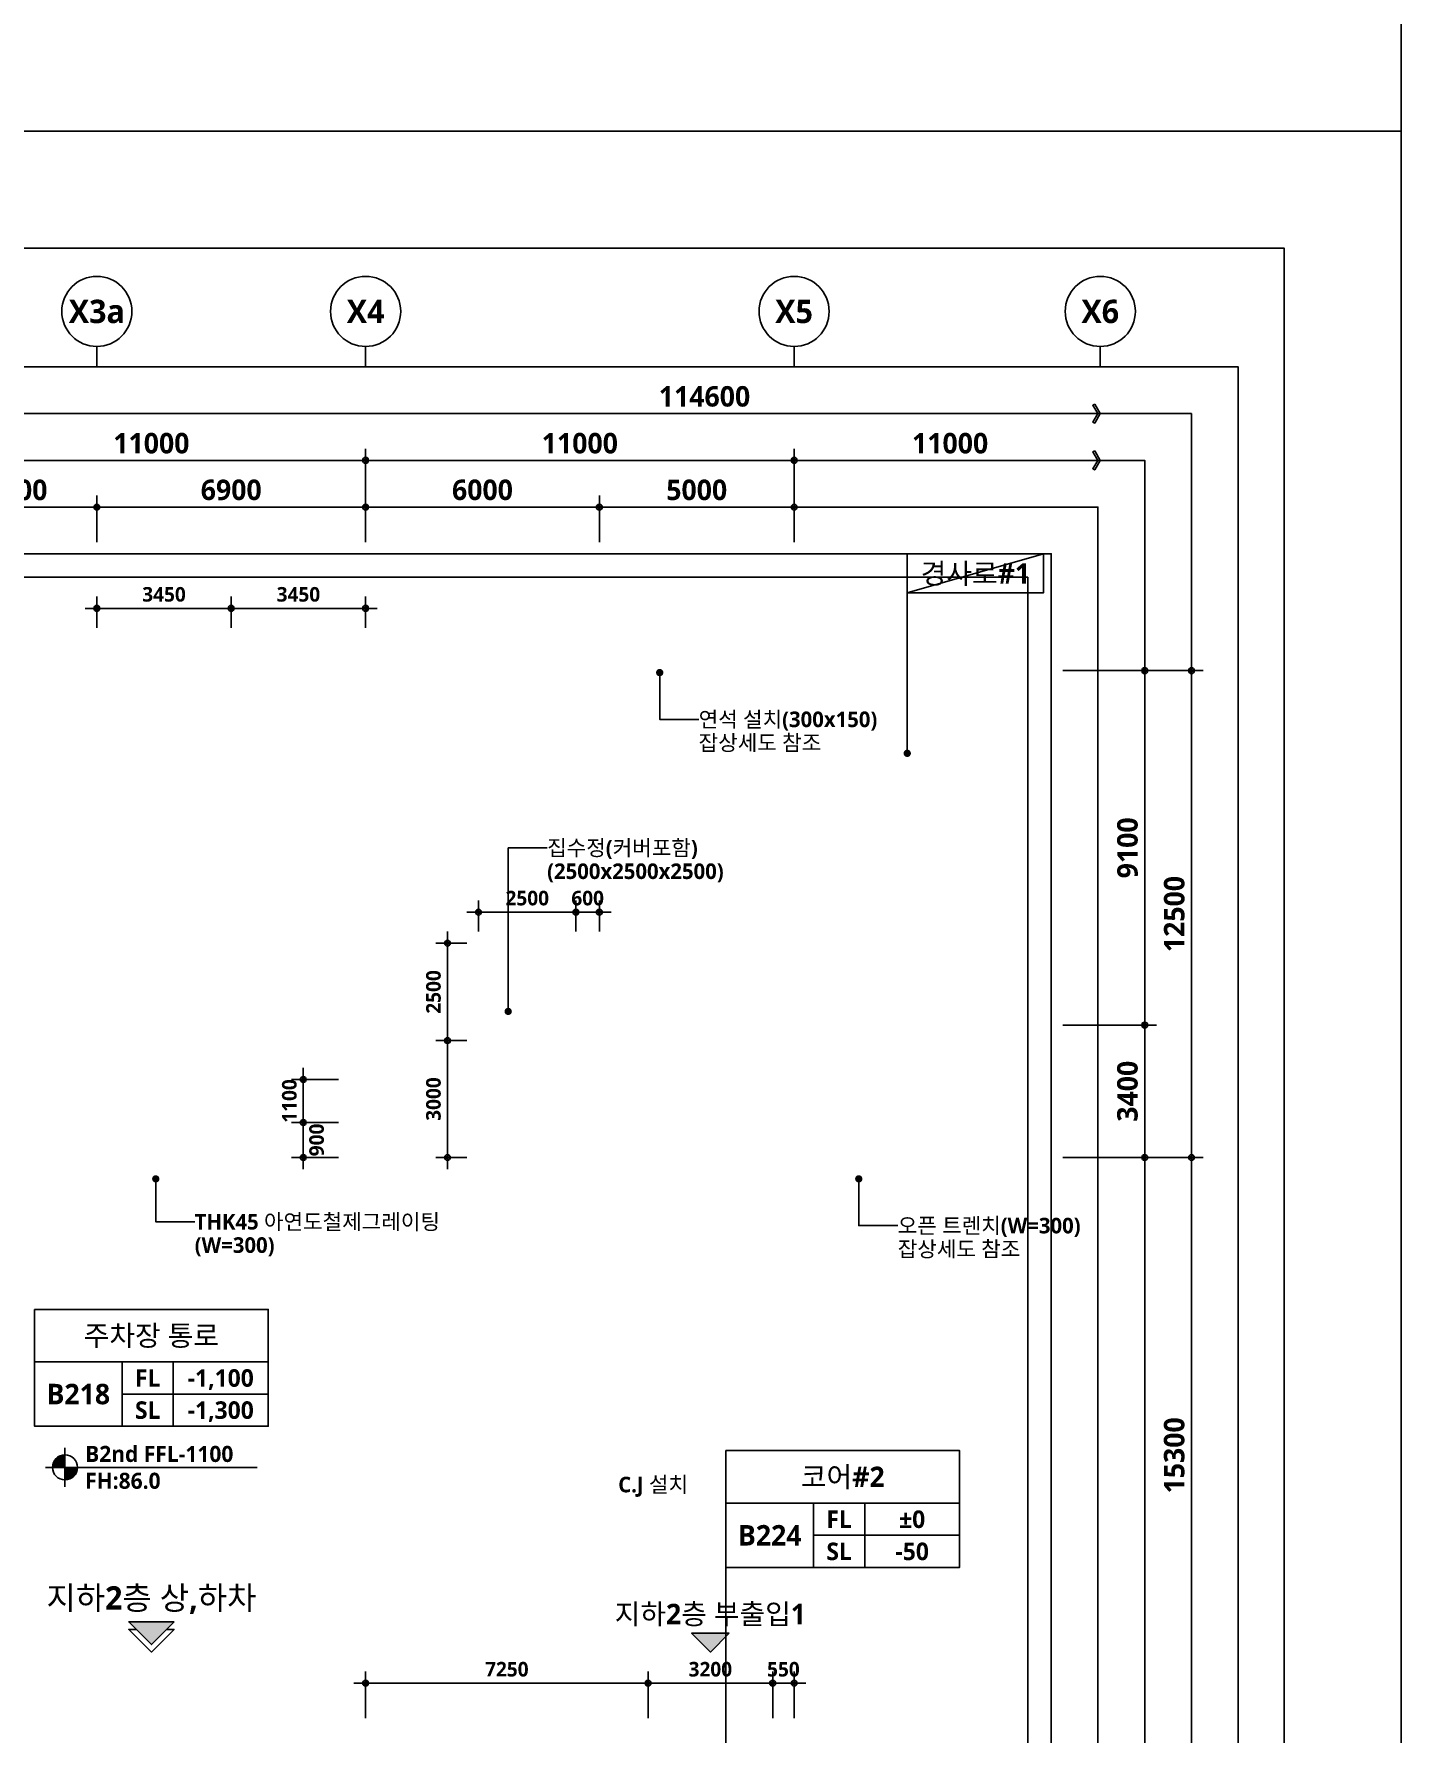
# Model space of a CAD drawing. Header units: millimetres. Extents: x -63924 to 190228206, y 0 to 456875599.
# Drawn here: x 54007 to 89100, y 84871 to 128498 of the extents above; entities that cross this region are included whole.
import ezdxf
from ezdxf.enums import TextEntityAlignment as Align

# ---------------------------------------------------------------- set-up
doc = ezdxf.new("R2010")
doc.units = ezdxf.units.MM
doc.header["$LTSCALE"] = 150
doc.header["$MEASUREMENT"] = 0
doc.header["$PDSIZE"] = -10
doc.layers.get('0').update_dxf_attribs({"linetype": 'CONTINUOUS'})
doc.layers.get('Defpoints').update_dxf_attribs({"color": 153, "linetype": 'CONTINUOUS'})
for name, color, linetype in [('A-ANNO-DIM', 4, 'CONTINUOUS'), ('A-ANNO-ENT', 1, 'CONTINUOUS'), ('A-ANNO-GRA1', 7, 'CONTINUOUS'), ('A-ANNO-LEAD', 4, 'CONTINUOUS'), ('A-ANNO-PONT', 7, 'CONTINUOUS'), ('A-ANNO-TEXT1', 7, 'CONTINUOUS'), ('A-ANNO-TEXT2', 3, 'CONTINUOUS'), ('A-ST-AXIS-BUB', 7, 'CONTINUOUS'), ('A-ST-AXIS-DIM', 7, 'CONTINUOUS')]:
    doc.layers.add(name, color=color, linetype=linetype)
for name, color, linetype, plot in [('Defpoint', 161, 'CONTINUOUS', False), ('G(그리드1)', 185, 'CONTINUOUS', False), ('G(그리드2)', 235, 'CONTINUOUS', False)]:
    doc.layers.add(name, color=color, linetype=linetype, plot=plot)
doc.styles.add('2020음성 1차', font='')
doc.styles.add('SH_나눔', font='')
doc.styles.add('SH_대대리576', font='')
doc.styles.add('SH_진천_나눔', font='')
doc.styles.get('2020음성 1차').set_extended_font_data('NanumGothic', bold=True)
doc.styles.get('SH_나눔').set_extended_font_data('NanumGothic', bold=True)
doc.styles.get('SH_대대리576').set_extended_font_data('NanumGothic', bold=True)
doc.styles.get('SH_진천_나눔').set_extended_font_data('NanumGothic', bold=True)
doc.dimstyles.new('SHP 300', dxfattribs={"dimscale": 150, "dimtxt": 3.5, "dimasz": 1, "dimexe": 2, "dimexo": 2, "dimgap": 1, "dimtad": 1, "dimdec": 0, "dimzin": 0, "dimdsep": 46, "dimtxsty": 'SH_대대리576', "dimblk": 'DIMDOT', "dimcen": 0.09, "dimclrt": 3, "dimadec": 0, "dimazin": 1, "dimtfac": 1, "dimtdec": 0, "dimtix": 1, "dimtmove": 2, "dimatfit": 0, "dimldrblk": 'DIMDOT', "dimfxl": 1, "dimtolj": 1, "dimtzin": 0, "dimarcsym": 0})
doc.dimstyles.new('SHP300내부', dxfattribs={"dimscale": 150, "dimtxt": 2.5, "dimasz": 1, "dimexe": 2, "dimexo": 2, "dimgap": 1, "dimtad": 1, "dimdec": 0, "dimzin": 0, "dimdsep": 46, "dimtxsty": 'SH_대대리576', "dimblk": 'DIMDOT', "dimcen": 0.09, "dimclrd": 256, "dimclre": 256, "dimclrt": 3, "dimadec": 0, "dimazin": 1, "dimtfac": 1, "dimtdec": 0, "dimtix": 1, "dimtmove": 2, "dimatfit": 0, "dimldrblk": 'DIMDOT', "dimfxl": 1, "dimtolj": 1, "dimtzin": 0, "dimlwd": -1, "dimlwe": -1, "dimarcsym": 0})

# ---------------------------------------------------------------- blocks, each defined once
blk = doc.blocks.new('DIMDOT')
at = {"color": 0}
blk.add_line((-2, 0), (2, 0), dxfattribs=at)
for radius in [0.5, 0.25]:
    blk.add_circle((0, 0), radius, dxfattribs=at)
blk = doc.blocks.new('*D22')
at = {"layer": 'A-ST-AXIS-DIM', "color": 0, "lineweight": -2, "transparency": 16777216}
for p, q in [((62520, 115450), (62520, 117850)), ((73520, 115450), (73520, 117850)), ((62670, 117550), (73370, 117550))]:
    blk.add_line(p, q, dxfattribs=at)
at = {"layer": 'Defpoints', "color": 0, "transparency": 16777216}
for p in [(73520, 117550), (62520, 115150), (73520, 115150)]:
    blk.add_point(p, dxfattribs=at)
at = {"layer": 'A-ST-AXIS-DIM', "color": 0, "linetype": 'ByBlock', "lineweight": -2, "transparency": 16777216, "xscale": 150, "yscale": 150, "zscale": 150, "rotation": 180}
blk.add_blockref('DIMDOT', (62520, 117550), dxfattribs=at)
at = {"layer": 'A-ST-AXIS-DIM', "color": 0, "linetype": 'ByBlock', "lineweight": -2, "transparency": 16777216, "xscale": 150, "yscale": 150, "zscale": 150}
blk.add_blockref('DIMDOT', (73520, 117550), dxfattribs=at)
at = {"layer": 'A-ST-AXIS-DIM', "color": 3, "transparency": 16777216, "insert": (68020, 117988), "char_height": 525, "attachment_point": 5, "style": 'SH_대대리576'}
blk.add_mtext('\\A1;11000', dxfattribs=at)
blk = doc.blocks.new('*D23')
at = {"layer": 'A-ST-AXIS-DIM', "color": 0, "lineweight": -2, "transparency": 16777216}
for p, q in [((51520, 115450), (51520, 117850)), ((62520, 115450), (62520, 117850)), ((62370, 117550), (51670, 117550))]:
    blk.add_line(p, q, dxfattribs=at)
at = {"layer": 'Defpoints', "color": 0, "transparency": 16777216}
for p in [(51520, 117550), (51520, 115150), (62520, 115150)]:
    blk.add_point(p, dxfattribs=at)
at = {"layer": 'A-ST-AXIS-DIM', "color": 0, "linetype": 'ByBlock', "lineweight": -2, "transparency": 16777216, "xscale": 150, "yscale": 150, "zscale": 150, "rotation": 180}
blk.add_blockref('DIMDOT', (51520, 117550), dxfattribs=at)
at = {"layer": 'A-ST-AXIS-DIM', "color": 0, "linetype": 'ByBlock', "lineweight": -2, "transparency": 16777216, "xscale": 150, "yscale": 150, "zscale": 150}
blk.add_blockref('DIMDOT', (62520, 117550), dxfattribs=at)
at = {"layer": 'A-ST-AXIS-DIM', "color": 3, "transparency": 16777216, "insert": (57020, 117988), "char_height": 525, "attachment_point": 5, "style": 'SH_대대리576'}
blk.add_mtext('\\A1;11000', dxfattribs=at)
blk = doc.blocks.new('A-ST-AXIS-BUB-1')
at = {"layer": 'A-ST-AXIS-BUB'}
blk.add_line((0, 350), (0, 0), dxfattribs=at)
blk.add_circle((0, 950), 600, dxfattribs=at)
blk = doc.blocks.new('*D312')
at = {"layer": 'A-ST-AXIS-DIM', "color": 0, "lineweight": -2, "transparency": 16777216}
for p, q in [((51520, 115450), (51520, 116650)), ((55620, 115450), (55620, 116650)), ((55470, 116350), (51670, 116350))]:
    blk.add_line(p, q, dxfattribs=at)
at = {"layer": 'Defpoints', "color": 0, "transparency": 16777216}
for p in [(51520, 116350), (51520, 115150), (55620, 115150)]:
    blk.add_point(p, dxfattribs=at)
at = {"layer": 'A-ST-AXIS-DIM', "color": 0, "linetype": 'ByBlock', "lineweight": -2, "transparency": 16777216, "xscale": 150, "yscale": 150, "zscale": 150, "rotation": 180}
blk.add_blockref('DIMDOT', (51520, 116350), dxfattribs=at)
at = {"layer": 'A-ST-AXIS-DIM', "color": 0, "linetype": 'ByBlock', "lineweight": -2, "transparency": 16777216, "xscale": 150, "yscale": 150, "zscale": 150}
blk.add_blockref('DIMDOT', (55620, 116350), dxfattribs=at)
at = {"layer": 'A-ST-AXIS-DIM', "color": 3, "transparency": 16777216, "insert": (53570, 116788), "char_height": 525, "attachment_point": 5, "style": 'SH_대대리576'}
blk.add_mtext('\\A1;4100', dxfattribs=at)
blk = doc.blocks.new('*D313')
at = {"layer": 'A-ST-AXIS-DIM', "color": 0, "lineweight": -2, "transparency": 16777216}
for p, q in [((55620, 115450), (55620, 116650)), ((62520, 115450), (62520, 116650)), ((55770, 116350), (62370, 116350))]:
    blk.add_line(p, q, dxfattribs=at)
at = {"layer": 'Defpoints', "color": 0, "transparency": 16777216}
for p in [(62520, 116350), (55620, 115150), (62520, 115150)]:
    blk.add_point(p, dxfattribs=at)
at = {"layer": 'A-ST-AXIS-DIM', "color": 0, "linetype": 'ByBlock', "lineweight": -2, "transparency": 16777216, "xscale": 150, "yscale": 150, "zscale": 150, "rotation": 180}
blk.add_blockref('DIMDOT', (55620, 116350), dxfattribs=at)
at = {"layer": 'A-ST-AXIS-DIM', "color": 0, "linetype": 'ByBlock', "lineweight": -2, "transparency": 16777216, "xscale": 150, "yscale": 150, "zscale": 150}
blk.add_blockref('DIMDOT', (62520, 116350), dxfattribs=at)
at = {"layer": 'A-ST-AXIS-DIM', "color": 3, "transparency": 16777216, "insert": (59070, 116790), "char_height": 525, "attachment_point": 5, "style": 'SH_대대리576'}
blk.add_mtext('\\A1;6900', dxfattribs=at)
blk = doc.blocks.new('*D371')
at = {"layer": 'A-ANNO-DIM', "transparency": 16777216}
for p, q in [((59070, 113250), (59070, 114050)), ((62520, 113250), (62520, 114050)), ((62370, 113750), (59220, 113750))]:
    blk.add_line(p, q, dxfattribs=at)
at = {"layer": 'Defpoints', "color": 0, "transparency": 16777216}
for p in [(59070, 113750), (59070, 112950), (62520, 112950)]:
    blk.add_point(p, dxfattribs=at)
at = {"layer": 'A-ANNO-DIM', "linetype": 'ByBlock', "transparency": 16777216, "xscale": 150, "yscale": 150, "zscale": 150, "rotation": 180}
blk.add_blockref('DIMDOT', (59070, 113750), dxfattribs=at)
at = {"layer": 'A-ANNO-DIM', "linetype": 'ByBlock', "transparency": 16777216, "xscale": 150, "yscale": 150, "zscale": 150}
blk.add_blockref('DIMDOT', (62520, 113750), dxfattribs=at)
at = {"layer": 'A-ANNO-DIM', "color": 3, "transparency": 16777216, "insert": (60795, 114107), "char_height": 375, "attachment_point": 5, "style": 'SH_대대리576'}
blk.add_mtext('\\A1;3450', dxfattribs=at)
blk = doc.blocks.new('*D372')
at = {"layer": 'A-ST-AXIS-DIM', "color": 0, "lineweight": -2, "transparency": 16777216}
for p, q in [((62520, 115450), (62520, 116650)), ((68520, 115450), (68520, 116650)), ((68370, 116350), (62670, 116350))]:
    blk.add_line(p, q, dxfattribs=at)
at = {"layer": 'Defpoints', "color": 0, "transparency": 16777216}
for p in [(62520, 116350), (62520, 115150), (68520, 115150)]:
    blk.add_point(p, dxfattribs=at)
at = {"layer": 'A-ST-AXIS-DIM', "color": 0, "linetype": 'ByBlock', "lineweight": -2, "transparency": 16777216, "xscale": 150, "yscale": 150, "zscale": 150, "rotation": 180}
blk.add_blockref('DIMDOT', (62520, 116350), dxfattribs=at)
at = {"layer": 'A-ST-AXIS-DIM', "color": 0, "linetype": 'ByBlock', "lineweight": -2, "transparency": 16777216, "xscale": 150, "yscale": 150, "zscale": 150}
blk.add_blockref('DIMDOT', (68520, 116350), dxfattribs=at)
at = {"layer": 'A-ST-AXIS-DIM', "color": 3, "transparency": 16777216, "insert": (65520, 116790), "char_height": 525, "attachment_point": 5, "style": 'SH_대대리576'}
blk.add_mtext('\\A1;6000', dxfattribs=at)
blk = doc.blocks.new('*D373')
at = {"layer": 'A-ST-AXIS-DIM', "color": 0, "lineweight": -2, "transparency": 16777216}
for p, q in [((68520, 115450), (68520, 116650)), ((73520, 115450), (73520, 116650)), ((68670, 116350), (73370, 116350))]:
    blk.add_line(p, q, dxfattribs=at)
at = {"layer": 'Defpoints', "color": 0, "transparency": 16777216}
for p in [(73520, 116350), (68520, 115150), (73520, 115150)]:
    blk.add_point(p, dxfattribs=at)
at = {"layer": 'A-ST-AXIS-DIM', "color": 0, "linetype": 'ByBlock', "lineweight": -2, "transparency": 16777216, "xscale": 150, "yscale": 150, "zscale": 150, "rotation": 180}
blk.add_blockref('DIMDOT', (68520, 116350), dxfattribs=at)
at = {"layer": 'A-ST-AXIS-DIM', "color": 0, "linetype": 'ByBlock', "lineweight": -2, "transparency": 16777216, "xscale": 150, "yscale": 150, "zscale": 150}
blk.add_blockref('DIMDOT', (73520, 116350), dxfattribs=at)
at = {"layer": 'A-ST-AXIS-DIM', "color": 3, "transparency": 16777216, "insert": (71020, 116789), "char_height": 525, "attachment_point": 5, "style": 'SH_대대리576'}
blk.add_mtext('\\A1;5000', dxfattribs=at)
blk = doc.blocks.new('*D374')
at = {"layer": 'A-ANNO-DIM', "transparency": 16777216}
for p, q in [((55620, 113250), (55620, 114050)), ((59070, 113250), (59070, 114050)), ((55770, 113750), (58920, 113750))]:
    blk.add_line(p, q, dxfattribs=at)
at = {"layer": 'Defpoints', "color": 0, "transparency": 16777216}
for p in [(59070, 113750), (55620, 112950), (59070, 112950)]:
    blk.add_point(p, dxfattribs=at)
at = {"layer": 'A-ANNO-DIM', "linetype": 'ByBlock', "transparency": 16777216, "xscale": 150, "yscale": 150, "zscale": 150, "rotation": 180}
blk.add_blockref('DIMDOT', (55620, 113750), dxfattribs=at)
at = {"layer": 'A-ANNO-DIM', "linetype": 'ByBlock', "transparency": 16777216, "xscale": 150, "yscale": 150, "zscale": 150}
blk.add_blockref('DIMDOT', (59070, 113750), dxfattribs=at)
at = {"layer": 'A-ANNO-DIM', "color": 3, "transparency": 16777216, "insert": (57345, 114107), "char_height": 375, "attachment_point": 5, "style": 'SH_대대리576'}
blk.add_mtext('\\A1;3450', dxfattribs=at)
blk = doc.blocks.new('*D381')
at = {"layer": 'A-ST-AXIS-DIM', "color": 0, "lineweight": -2, "transparency": 16777216}
for p, q in [((80420, 99650), (84020, 99650)), ((83720, 84500), (83720, 99500)), ((80420, 84350), (84020, 84350))]:
    blk.add_line(p, q, dxfattribs=at)
at = {"layer": 'Defpoints', "color": 0, "transparency": 16777216}
for p in [(80120, 99650), (83720, 99650), (80120, 84350)]:
    blk.add_point(p, dxfattribs=at)
at = {"layer": 'A-ST-AXIS-DIM', "color": 0, "linetype": 'ByBlock', "lineweight": -2, "transparency": 16777216, "xscale": 150, "yscale": 150, "zscale": 150}
for p, rotation in [((83720, 99650), 90), ((83720, 84350), 270)]:
    blk.add_blockref('DIMDOT', p, dxfattribs=dict(at, rotation=rotation))
at = {"layer": 'A-ST-AXIS-DIM', "color": 3, "transparency": 16777216, "insert": (83280, 92000), "char_height": 525, "attachment_point": 5, "rotation": 90, "style": 'SH_대대리576'}
blk.add_mtext('\\A1;15300', dxfattribs=at)
blk = doc.blocks.new('*D382')
at = {"layer": 'A-ST-AXIS-DIM', "color": 0, "lineweight": -2, "transparency": 16777216}
for p, q in [((80420, 112150), (84020, 112150)), ((83720, 112000), (83720, 99800)), ((80420, 99650), (84020, 99650))]:
    blk.add_line(p, q, dxfattribs=at)
at = {"layer": 'Defpoints', "color": 0, "transparency": 16777216}
for p in [(80120, 112150), (80120, 99650), (83720, 99650)]:
    blk.add_point(p, dxfattribs=at)
at = {"layer": 'A-ST-AXIS-DIM', "color": 0, "linetype": 'ByBlock', "lineweight": -2, "transparency": 16777216, "xscale": 150, "yscale": 150, "zscale": 150}
for p, rotation in [((83720, 112150), 90), ((83720, 99650), 270)]:
    blk.add_blockref('DIMDOT', p, dxfattribs=dict(at, rotation=rotation))
at = {"layer": 'A-ST-AXIS-DIM', "color": 3, "transparency": 16777216, "insert": (83281, 105900), "char_height": 525, "attachment_point": 5, "rotation": 90, "style": 'SH_대대리576'}
blk.add_mtext('\\A1;12500', dxfattribs=at)
blk = doc.blocks.new('*D426')
at = {"layer": 'A-ANNO-DIM', "transparency": 16777216}
for p, q in [((72970, 85250), (72970, 86450)), ((73520, 85250), (73520, 86450)), ((72820, 86150), (72670, 86150)), ((73520, 86150), (72970, 86150)), ((73670, 86150), (73820, 86150))]:
    blk.add_line(p, q, dxfattribs=at)
at = {"layer": 'Defpoints', "color": 0, "transparency": 16777216}
for p in [(72970, 86150), (72970, 84950), (73520, 84950)]:
    blk.add_point(p, dxfattribs=at)
at = {"layer": 'A-ANNO-DIM', "linetype": 'ByBlock', "transparency": 16777216, "xscale": 150, "yscale": 150, "zscale": 150}
blk.add_blockref('DIMDOT', (72970, 86150), dxfattribs=at)
at = {"layer": 'A-ANNO-DIM', "linetype": 'ByBlock', "transparency": 16777216, "xscale": 150, "yscale": 150, "zscale": 150, "rotation": 180}
blk.add_blockref('DIMDOT', (73520, 86150), dxfattribs=at)
at = {"layer": 'A-ANNO-DIM', "color": 3, "transparency": 16777216, "insert": (73245, 86506), "char_height": 375, "attachment_point": 5, "style": 'SH_대대리576'}
blk.add_mtext('\\A1;550', dxfattribs=at)
blk = doc.blocks.new('*D427')
at = {"layer": 'A-ANNO-DIM', "transparency": 16777216}
for p, q in [((69770, 85250), (69770, 86450)), ((72970, 85250), (72970, 86450)), ((69920, 86150), (72820, 86150))]:
    blk.add_line(p, q, dxfattribs=at)
at = {"layer": 'Defpoints', "color": 0, "transparency": 16777216}
for p in [(72970, 86150), (69770, 84950), (72970, 84950)]:
    blk.add_point(p, dxfattribs=at)
at = {"layer": 'A-ANNO-DIM', "linetype": 'ByBlock', "transparency": 16777216, "xscale": 150, "yscale": 150, "zscale": 150, "rotation": 180}
blk.add_blockref('DIMDOT', (69770, 86150), dxfattribs=at)
at = {"layer": 'A-ANNO-DIM', "linetype": 'ByBlock', "transparency": 16777216, "xscale": 150, "yscale": 150, "zscale": 150}
blk.add_blockref('DIMDOT', (72970, 86150), dxfattribs=at)
at = {"layer": 'A-ANNO-DIM', "color": 3, "transparency": 16777216, "insert": (71370, 86507), "char_height": 375, "attachment_point": 5, "style": 'SH_대대리576'}
blk.add_mtext('\\A1;3200', dxfattribs=at)
blk = doc.blocks.new('*D428')
at = {"layer": 'A-ANNO-DIM', "transparency": 16777216}
for p, q in [((62520, 85250), (62520, 86450)), ((69770, 85250), (69770, 86450)), ((62670, 86150), (69620, 86150))]:
    blk.add_line(p, q, dxfattribs=at)
at = {"layer": 'Defpoints', "color": 0, "transparency": 16777216}
for p in [(69770, 86150), (62520, 84950), (69770, 84950)]:
    blk.add_point(p, dxfattribs=at)
at = {"layer": 'A-ANNO-DIM', "linetype": 'ByBlock', "transparency": 16777216, "xscale": 150, "yscale": 150, "zscale": 150}
for p, rotation in [((62520, 86150), 179.9999999999999), ((69770, 86150), 359.9999999999999)]:
    blk.add_blockref('DIMDOT', p, dxfattribs=dict(at, rotation=rotation))
at = {"layer": 'A-ANNO-DIM', "color": 3, "transparency": 16777216, "insert": (66145, 86507), "char_height": 375, "attachment_point": 5, "style": 'SH_대대리576'}
blk.add_mtext('\\A1;7250', dxfattribs=at)
blk = doc.blocks.new('*D431')
at = {"layer": 'A-ANNO-DIM', "transparency": 16777216}
for p, q in [((60920, 100700), (60920, 100850)), ((61820, 100550), (60620, 100550)), ((60920, 99650), (60920, 100550)), ((61820, 99650), (60620, 99650)), ((60920, 99500), (60920, 99350))]:
    blk.add_line(p, q, dxfattribs=at)
at = {"layer": 'Defpoints', "color": 0, "transparency": 16777216}
for p in [(60920, 100550), (62120, 100550), (62120, 99650)]:
    blk.add_point(p, dxfattribs=at)
at = {"layer": 'A-ANNO-DIM', "linetype": 'ByBlock', "transparency": 16777216, "xscale": 150, "yscale": 150, "zscale": 150}
for p, rotation in [((60920, 100550), 270), ((60920, 99650), 90)]:
    blk.add_blockref('DIMDOT', p, dxfattribs=dict(at, rotation=rotation))
at = {"layer": 'A-ANNO-DIM', "color": 3, "transparency": 16777216, "insert": (61263, 100100), "char_height": 375, "attachment_point": 5, "rotation": 90, "style": 'SH_대대리576'}
blk.add_mtext('\\A1;900', dxfattribs=at)
blk = doc.blocks.new('*D432')
at = {"layer": 'A-ANNO-DIM', "transparency": 16777216}
for p, q in [((60920, 101800), (60920, 101950)), ((61820, 101650), (60620, 101650)), ((60920, 101650), (60920, 100550)), ((61820, 100550), (60620, 100550)), ((60920, 100400), (60920, 100250))]:
    blk.add_line(p, q, dxfattribs=at)
at = {"layer": 'Defpoints', "color": 0, "transparency": 16777216}
for p in [(62120, 101650), (60920, 100550), (62120, 100550)]:
    blk.add_point(p, dxfattribs=at)
at = {"layer": 'A-ANNO-DIM', "linetype": 'ByBlock', "transparency": 16777216, "xscale": 150, "yscale": 150, "zscale": 150}
for p, rotation in [((60920, 101650), 270), ((60920, 100550), 90)]:
    blk.add_blockref('DIMDOT', p, dxfattribs=dict(at, rotation=rotation))
at = {"layer": 'A-ANNO-DIM', "color": 3, "transparency": 16777216, "insert": (60564, 101100), "char_height": 375, "attachment_point": 5, "rotation": 90, "style": 'SH_대대리576'}
blk.add_mtext('\\A1;1100', dxfattribs=at)
blk = doc.blocks.new('*D440')
at = {"layer": 'A-ST-AXIS-DIM', "color": 0, "lineweight": -2, "transparency": 16777216}
for p, q in [((80420, 112150), (82820, 112150)), ((82520, 112000), (82520, 103200)), ((80420, 103050), (82820, 103050))]:
    blk.add_line(p, q, dxfattribs=at)
at = {"layer": 'Defpoints', "color": 0, "transparency": 16777216}
for p in [(80120, 112150), (80120, 103050), (82520, 103050)]:
    blk.add_point(p, dxfattribs=at)
at = {"layer": 'A-ST-AXIS-DIM', "color": 0, "linetype": 'ByBlock', "lineweight": -2, "transparency": 16777216, "xscale": 150, "yscale": 150, "zscale": 150}
for p, rotation in [((82520, 112150), 90), ((82520, 103050), 270)]:
    blk.add_blockref('DIMDOT', p, dxfattribs=dict(at, rotation=rotation))
at = {"layer": 'A-ST-AXIS-DIM', "color": 3, "transparency": 16777216, "insert": (82080, 107600), "char_height": 525, "attachment_point": 5, "rotation": 90, "style": 'SH_대대리576'}
blk.add_mtext('\\A1;9100', dxfattribs=at)
blk = doc.blocks.new('*D441')
at = {"layer": 'A-ST-AXIS-DIM', "color": 0, "lineweight": -2, "transparency": 16777216}
for p, q in [((80420, 103050), (82820, 103050)), ((82520, 99800), (82520, 102900)), ((80420, 99650), (82820, 99650))]:
    blk.add_line(p, q, dxfattribs=at)
at = {"layer": 'Defpoints', "color": 0, "transparency": 16777216}
for p in [(80120, 103050), (82520, 103050), (80120, 99650)]:
    blk.add_point(p, dxfattribs=at)
at = {"layer": 'A-ST-AXIS-DIM', "color": 0, "linetype": 'ByBlock', "lineweight": -2, "transparency": 16777216, "xscale": 150, "yscale": 150, "zscale": 150}
for p, rotation in [((82520, 103050), 90), ((82520, 99650), 270)]:
    blk.add_blockref('DIMDOT', p, dxfattribs=dict(at, rotation=rotation))
at = {"layer": 'A-ST-AXIS-DIM', "color": 3, "transparency": 16777216, "insert": (82080, 101350), "char_height": 525, "attachment_point": 5, "rotation": 90, "style": 'SH_대대리576'}
blk.add_mtext('\\A1;3400', dxfattribs=at)
blk = doc.blocks.new('G$CE9562CCE')
at = {"layer": 'A-ANNO-PONT'}
for points in [[(1814, 2981, 0.4142136), (648, 1814), (1814, 1814)], [(1814, 648, 0.4142136), (2981, 1814), (1814, 1814)]]:
    blk.add_hatch(color=256, dxfattribs=at).paths.add_polyline_path(points)
for p, q in [((1814, 3629), (1814, 0)), ((19728, 1814), (0, 1814))]:
    blk.add_line(p, q, dxfattribs=at)
blk.add_circle((1814, 1814), 1166, dxfattribs=at)
at = {"style": 'SH_대대리576'}
blk.add_attdef('레벨', (3696, 2314), '', height=1500, dxfattribs=at)
blk = doc.blocks.new('G$C9D92D8A7')
at = {"layer": 'A-ANNO-GRA1'}
for p, q in [((0, 11), (40, 11)), ((15, 11), (15, 0)), ((23.75, 11), (23.75, 0)), ((15, 5.5), (40, 5.5))]:
    blk.add_line(p, q, dxfattribs=at)
blk.add_lwpolyline([(0, 20), (0, 0), (40, 0), (40, 20)], close=True, dxfattribs=at)
at = {"style": '2020음성 1차'}
for tag, height, p in [('실명', 3.5, (20, 15.5)), ('마감레벨', 3, (31.875, 8.25)), ('실번호', 3.5, (7.5, 5.5)), ('구조레벨', 3, (31.875, 2.75))]:
    blk.add_attdef(tag, text='', height=height, dxfattribs=at).set_placement(p, align=Align.MIDDLE_CENTER)
at = {"layer": 'A-ANNO-TEXT1', "style": 'SH_나눔'}
for s, p in [('FL', (19.375, 8.25)), ('SL', (19.375, 2.75))]:
    blk.add_text(s, height=3, dxfattribs=at).set_placement(p, align=Align.MIDDLE)
blk = doc.blocks.new('*D1647')
at = {"layer": 'A-ANNO-DIM', "transparency": 16777216}
for p, q in [((65420, 105450), (65420, 106250)), ((67920, 105450), (67920, 106250)), ((67770, 105950), (65570, 105950))]:
    blk.add_line(p, q, dxfattribs=at)
at = {"layer": 'Defpoints', "color": 0, "transparency": 16777216}
for p in [(65420, 105950), (65420, 105150), (67920, 105150)]:
    blk.add_point(p, dxfattribs=at)
at = {"layer": 'A-ANNO-DIM', "linetype": 'ByBlock', "transparency": 16777216, "xscale": 150, "yscale": 150, "zscale": 150, "rotation": 180}
blk.add_blockref('DIMDOT', (65420, 105950), dxfattribs=at)
at = {"layer": 'A-ANNO-DIM', "linetype": 'ByBlock', "transparency": 16777216, "xscale": 150, "yscale": 150, "zscale": 150}
blk.add_blockref('DIMDOT', (67920, 105950), dxfattribs=at)
at = {"layer": 'A-ANNO-DIM', "color": 3, "transparency": 16777216, "insert": (66670, 106307), "char_height": 375, "attachment_point": 5, "style": 'SH_대대리576'}
blk.add_mtext('\\A1;2500', dxfattribs=at)
blk = doc.blocks.new('*D1648')
at = {"layer": 'A-ANNO-DIM', "transparency": 16777216}
for p, q in [((67920, 105450), (67920, 106250)), ((68520, 105450), (68520, 106250)), ((67770, 105950), (67620, 105950)), ((67920, 105950), (68520, 105950)), ((68670, 105950), (68820, 105950))]:
    blk.add_line(p, q, dxfattribs=at)
at = {"layer": 'Defpoints', "color": 0, "transparency": 16777216}
for p in [(68520, 105950), (67920, 105150), (68520, 105150)]:
    blk.add_point(p, dxfattribs=at)
at = {"layer": 'A-ANNO-DIM', "linetype": 'ByBlock', "transparency": 16777216, "xscale": 150, "yscale": 150, "zscale": 150}
blk.add_blockref('DIMDOT', (67920, 105950), dxfattribs=at)
at = {"layer": 'A-ANNO-DIM', "linetype": 'ByBlock', "transparency": 16777216, "xscale": 150, "yscale": 150, "zscale": 150, "rotation": 180}
blk.add_blockref('DIMDOT', (68520, 105950), dxfattribs=at)
at = {"layer": 'A-ANNO-DIM', "color": 3, "transparency": 16777216, "insert": (68220, 106307), "char_height": 375, "attachment_point": 5, "style": 'SH_대대리576'}
blk.add_mtext('\\A1;600', dxfattribs=at)
blk = doc.blocks.new('*D1649')
at = {"layer": 'A-ANNO-DIM', "transparency": 16777216}
for p, q in [((65120, 105150), (64320, 105150)), ((64620, 105000), (64620, 102800)), ((65120, 102650), (64320, 102650))]:
    blk.add_line(p, q, dxfattribs=at)
at = {"layer": 'Defpoints', "color": 0, "transparency": 16777216}
for p in [(65420, 105150), (64620, 102650), (65420, 102650)]:
    blk.add_point(p, dxfattribs=at)
at = {"layer": 'A-ANNO-DIM', "linetype": 'ByBlock', "transparency": 16777216, "xscale": 150, "yscale": 150, "zscale": 150}
for p, rotation in [((64620, 105150), 90), ((64620, 102650), 270)]:
    blk.add_blockref('DIMDOT', p, dxfattribs=dict(at, rotation=rotation))
at = {"layer": 'A-ANNO-DIM', "color": 3, "transparency": 16777216, "insert": (64263, 103900), "char_height": 375, "attachment_point": 5, "rotation": 90, "style": 'SH_대대리576'}
blk.add_mtext('\\A1;2500', dxfattribs=at)
blk = doc.blocks.new('*D1650')
at = {"layer": 'A-ANNO-DIM', "transparency": 16777216}
for p, q in [((65120, 102650), (64320, 102650)), ((64620, 102500), (64620, 99800)), ((65120, 99650), (64320, 99650))]:
    blk.add_line(p, q, dxfattribs=at)
at = {"layer": 'Defpoints', "color": 0, "transparency": 16777216}
for p in [(65420, 102650), (64620, 99650), (65420, 99650)]:
    blk.add_point(p, dxfattribs=at)
at = {"layer": 'A-ANNO-DIM', "linetype": 'ByBlock', "transparency": 16777216, "xscale": 150, "yscale": 150, "zscale": 150}
for p, rotation in [((64620, 102650), 90), ((64620, 99650), 270)]:
    blk.add_blockref('DIMDOT', p, dxfattribs=dict(at, rotation=rotation))
at = {"layer": 'A-ANNO-DIM', "color": 3, "transparency": 16777216, "insert": (64263, 101150), "char_height": 375, "attachment_point": 5, "rotation": 90, "style": 'SH_대대리576'}
blk.add_mtext('\\A1;3000', dxfattribs=at)

msp = doc.modelspace()

# ---------------------------------------------------------------- hatches: boundary and pattern name
at = {"layer": 'A-ANNO-ENT'}
for points in [[(56440.3, 87725.3), (57601.9, 87723.5), (57020.3, 87143.6)], [(70886, 87434), (71854, 87434), (71370, 86950)]]:
    msp.add_hatch(color=256, dxfattribs=at).paths.add_polyline_path(points)

# ---------------------------------------------------------------- linework, layer by layer
for points in [[(76423.8, 110027.2), (76423.8, 114150)], [(71770, 78800), (71770, 89122.8)]]:
    msp.add_lwpolyline(points)
at = {"const_width": 93.8}
msp.add_lwpolyline([(76423.8, 109980.4, 1), (76423.8, 110074.1, 1)], format="xyb", close=True, dxfattribs=at)
at = {"layer": 'A-ANNO-ENT'}
for points in [[(57601.9, 87723.5), (56440.3, 87725.3), (57020.3, 87143.6)], [(71854, 87434), (70886, 87434), (71370, 86950)]]:
    msp.add_lwpolyline(points, close=True, dxfattribs=at)
msp.add_lwpolyline([(56633.7, 87531.4), (56440.1, 87531.7), (57020, 86950), (57601.7, 87529.9), (57408.1, 87530.2)], dxfattribs=at)
at = {"layer": 'A-ANNO-GRA1'}
msp.add_lwpolyline([(76423.8, 114150), (79923.8, 114150), (79923.8, 115150), (76423.8, 115150)], close=True, dxfattribs=at)
at = {"layer": 'A-ANNO-LEAD', "const_width": 93.8}
for points in [[(70070, 112146.9, -1), (70070, 112053.1, -1)], [(66180, 103353.1, 1), (66180, 103446.9, 1)], [(57133, 99053.1, 1), (57133, 99146.9, 1)], [(75180, 99146.9, -1), (75180, 99053.1, -1)]]:
    msp.add_lwpolyline(points, format="xyb", close=True, dxfattribs=at)
at = {"layer": 'A-ANNO-LEAD'}
for points in [[(70070, 112100), (70070, 110900), (71070, 110900)], [(66180, 103400), (66180, 107600), (67180, 107600)], [(57133, 99100), (57133, 98000), (58133, 98000)], [(75180, 99100), (75180, 97900), (76180, 97900)]]:
    msp.add_lwpolyline(points, dxfattribs=at)
msp.add_lwpolyline([(67311.4, 90050, 0, 83.3, 0), (67436.4, 90266.5, 0, 0, 0), (68004.9, 91251.2, 0, 0, 0), (69004.9, 91251.2, 0, 0, 0)], format="xyseb", dxfattribs=at)
at = {"layer": 'A-ST-AXIS-DIM'}
for p, q in [((81314.3, 118750), (14070, 118750)), ((73520, 115450), (73520, 117850)), ((81380, 117550), (73670, 117550))]:
    msp.add_line(p, q, dxfattribs=at)
at = {"layer": 'A-ST-AXIS-DIM', "linetype": 'Continuous'}
for points in [[(81236.6, 118994.6), (81187.7, 118965.9), (81314.3, 118750), (81187.6, 118534), (81236.6, 118505.4), (81380, 118750)], [(81236.6, 117794.6), (81187.7, 117765.9), (81314.3, 117550), (81187.6, 117334), (81236.6, 117305.4), (81380, 117550)]]:
    msp.add_lwpolyline(points, close=True, dxfattribs=at)
at = {"layer": 'Defpoint'}
msp.add_line((79923.8, 115150), (76423.8, 114150), dxfattribs=at)
for points in [[(0, 126000), (89100, 126000), (89100, 252000), (0, 252000)], [(0, 126000), (89100, 126000), (89100, 0), (0, 0)], [(0, 0), (89100, 0), (89100, 126000), (0, 126000)], [(3000, 123000), (86100, 123000), (86100, 16500), (3000, 16500)], [(3000, 123000), (86100, 123000), (86100, 16500), (3000, 16500)]]:
    msp.add_lwpolyline(points, close=True, dxfattribs=at)
at = {"layer": 'G(그리드1)'}
for points in [[(6120, 119950), (84920, 119950), (84920, 18550), (6120, 18550)], [(7320, 118750), (83720, 118750), (83720, 20750), (7320, 20750)], [(8520, 117550), (82520, 117550), (82520, 21950), (8520, 21950)], [(9720, 116350), (81320, 116350), (81320, 23150), (9720, 23150)], [(10920, 115150), (80120, 115150), (80120, 24350), (10920, 24350)]]:
    msp.add_lwpolyline(points, close=True, dxfattribs=at)
at = {"layer": 'G(그리드2)'}
msp.add_lwpolyline([(11520, 114550), (79520, 114550), (79520, 24950), (11520, 24950)], close=True, dxfattribs=at)

# ---------------------------------------------------------------- block references
ref = msp.add_blockref('G$CE9562CCE', (54301.8, 91192.7), dxfattribs=dict(xscale=0.2755731922390698, yscale=0.2755731922390698, zscale=0.2755731922390698))
ref.add_attrib('레벨', 'B2nd FFL-1100', (55320.3, 91830.5, 74616), dxfattribs={"height": 413.36, "style": 'SH_대대리576'})
at = {"layer": 'A-ANNO-TEXT1'}
ref = msp.add_blockref('G$C9D92D8A7', (54020, 92750), dxfattribs=dict(at, xscale=150, yscale=150, zscale=150))
ref.add_attrib('실명', '주차장 통로', dxfattribs={"layer": 'A-ANNO-TEXT2', "height": 525, "style": '2020음성 1차'}).set_placement((57020, 95075, 103000), align=Align.MIDDLE_CENTER)
ref.add_attrib('실번호', 'B218', dxfattribs={"layer": 'A-ANNO-TEXT2', "height": 525, "style": '2020음성 1차'}).set_placement((55145, 93575, 103000), align=Align.MIDDLE_CENTER)
ref.add_attrib('마감레벨', '-1,100', dxfattribs={"height": 450, "style": '2020음성 1차'}).set_placement((58801.2, 93987.5, 103000), align=Align.MIDDLE_CENTER)
ref.add_attrib('구조레벨', '-1,300', dxfattribs={"height": 450, "style": '2020음성 1차'}).set_placement((58801.2, 93162.5, 103000), align=Align.MIDDLE_CENTER)
ref = msp.add_blockref('G$C9D92D8A7', (71770, 89122.8), dxfattribs=dict(at, xscale=150, yscale=150, zscale=150))
ref.add_attrib('실명', '코어#2', dxfattribs={"layer": 'A-ANNO-TEXT2', "height": 525, "style": '2020음성 1차'}).set_placement((74770, 91447.8, 309000), align=Align.MIDDLE_CENTER)
ref.add_attrib('실번호', 'B224', dxfattribs={"layer": 'A-ANNO-TEXT2', "height": 525, "style": '2020음성 1차'}).set_placement((72895, 89947.8, 309000), align=Align.MIDDLE_CENTER)
ref.add_attrib('마감레벨', '%%p0', dxfattribs={"height": 450, "style": '2020음성 1차'}).set_placement((76551.2, 90360.3, 309000), align=Align.MIDDLE_CENTER)
ref.add_attrib('구조레벨', '-50', dxfattribs={"height": 450, "style": '2020음성 1차'}).set_placement((76551.2, 89535.3, 309000), align=Align.MIDDLE_CENTER)
at = {"layer": 'A-ST-AXIS-BUB', "xscale": 1.5, "yscale": 1.5, "zscale": 1.5}
for p in [(55620, 119950), (62520, 119950), (73520, 119950), (81380, 119950)]:
    msp.add_blockref('A-ST-AXIS-BUB-1', p, dxfattribs=at)
at = {"layer": 'A-ST-AXIS-DIM', "xscale": 150, "yscale": 150, "zscale": 150, "rotation": 180}
msp.add_blockref('DIMDOT', (73520, 117550), dxfattribs=at)

# ---------------------------------------------------------------- texts
at = {"color": 1, "style": 'SH_대대리576'}
msp.add_text('FH:86.0', height=413, dxfattribs=at).set_placement((55320.3, 91348.4), align=Align.MIDDLE_LEFT)
at = {"layer": 'A-ANNO-TEXT1', "style": 'SH_대대리576'}
for s, p in [('X3a', (55620, 121375)), ('X4', (62520, 121375)), ('X5', (73520, 121375)), ('X6', (81380, 121375))]:
    msp.add_text(s, height=600, dxfattribs=at).set_placement(p, align=Align.MIDDLE_CENTER)
at = {"layer": 'A-ANNO-TEXT1', "style": '2020음성 1차'}
for s, p in [('연석 설치(300x150)', (71070, 110900)), ('잡상세도 참조', (71070, 110300)), ('집수정(커버포함)', (67180, 107600)), ('(2500x2500x2500)', (67180, 107000)), ('THK45 아연도철제그레이팅', (58133, 98000)), ('오픈 트렌치(W=300)', (76180, 97900)), ('(W=300)', (58133, 97400)), ('잡상세도 참조', (76180, 97300)), ('C.J 설치', (69004.9, 91251.2))]:
    msp.add_text(s, height=400, dxfattribs=at).set_placement(p, align=Align.MIDDLE_LEFT)
at = {"layer": 'A-ANNO-TEXT1', "style": 'SH_진천_나눔'}
for s, height, p in [('지하2층 상,하차', 600, (57021.1, 88324.4)), ('지하2층 부출입1', 525, (71370, 87934))]:
    msp.add_text(s, height=height, dxfattribs=at).set_placement(p, align=Align.MIDDLE)
at = {"layer": 'A-ANNO-TEXT2', "style": 'SH_진천_나눔'}
msp.add_text('경사로#1', height=525, dxfattribs=at).set_placement((78173.8, 114650), align=Align.MIDDLE)
at = {"layer": 'A-ST-AXIS-DIM', "color": 3, "char_height": 525, "attachment_point": 5, "style": 'SH_대대리576'}
for s, insert in [('\\A1;114600', (71220, 119189.7)), ('\\A1;11000', (77525, 117987.9))]:
    msp.add_mtext(s, dxfattribs=dict(at, insert=insert))

# ---------------------------------------------------------------- dimensions: what is measured, and where the dimension line sits
at = {"layer": 'A-ANNO-DIM'}
for base, p1, p2, angle, picture, middle in [((59070, 113750), (55620, 112950), (59070, 112950), 0, '*D374', (57345, 114106.9)), ((59070, 113750), (62520, 112950), (59070, 112950), 180, '*D371', (60795, 114106.9)), ((65420, 105950), (67920, 105150), (65420, 105150), 180, '*D1647', (66670, 106306.7)), ((68520, 105950), (67920, 105150), (68520, 105150), 0, '*D1648', (68220, 106306.9)), ((64620, 102650), (65420, 105150), (65420, 102650), 270, '*D1649', (64263.3, 103900)), ((64620, 99650), (65420, 102650), (65420, 99650), 270, '*D1650', (64263.1, 101150))]:
    dim = msp.add_linear_dim(base=base, p1=p1, p2=p2, angle=angle, dimstyle='SHP300내부', override={"dimtxsty": 'SH_대대리576', "dimldrblk": 'DIMDOT'}, dxfattribs=at)
    dim.commit()
    dim.dimension.update_dxf_attribs({"geometry": picture, "text_midpoint": middle})
for base, p1, p2, angle, picture, middle in [((60920, 100550), (62120, 101650), (62120, 100550), 90, '*D432', (60564.4, 101100)), ((69770, 86150), (62520, 84950), (69770, 84950), 180, '*D428', (66145, 86506.7)), ((72970, 86150), (69770, 84950), (72970, 84950), 180, '*D427', (71370, 86506.9)), ((72970, 86150), (73520, 84950), (72970, 84950), 0, '*D426', (73245, 86506.1))]:
    dim = msp.add_linear_dim(base=base, p1=p1, p2=p2, angle=angle, dimstyle='SHP300내부', dxfattribs=at)
    dim.commit()
    dim.dimension.update_dxf_attribs({"geometry": picture, "text_midpoint": middle})
dim = msp.add_linear_dim(base=(60920, 100550), p1=(62120, 99650), p2=(62120, 100550), angle=270, dimstyle='SHP300내부', dxfattribs=at)
dim.commit()
dim.dimension.update_dxf_attribs({"geometry": '*D431', "text_midpoint": (61263.1, 100100), "dimtype": 160})
at = {"layer": 'A-ST-AXIS-DIM'}
for base, p1, p2, angle, picture, middle in [((51520, 117550), (62520, 115150), (51520, 115150), 0, '*D23', (57020, 117987.9)), ((73520, 117550), (62520, 115150), (73520, 115150), 180, '*D22', (68020, 117987.9)), ((51520, 116350), (55620, 115150), (51520, 115150), 0, '*D312', (53570, 116787.9)), ((62520, 116350), (55620, 115150), (62520, 115150), 180, '*D313', (59070, 116789.7)), ((62520, 116350), (68520, 115150), (62520, 115150), 0, '*D372', (65520, 116789.7)), ((73520, 116350), (68520, 115150), (73520, 115150), 180, '*D373', (71020, 116788.6)), ((83720, 99650), (80120, 112150), (80120, 99650), 90, '*D382', (83280.7, 105900)), ((82520, 103050), (80120, 112150), (80120, 103050), 90, '*D440', (82080.3, 107600)), ((82520, 103050), (80120, 99650), (80120, 103050), 270, '*D441', (82080.3, 101350)), ((83720, 99650), (80120, 84350), (80120, 99650), 270, '*D381', (83280.3, 92000))]:
    dim = msp.add_linear_dim(base=base, p1=p1, p2=p2, angle=angle, dimstyle='SHP 300', override={"dimtxsty": 'SH_대대리576', "dimldrblk": 'DIMDOT'}, dxfattribs=at)
    dim.commit()
    dim.dimension.update_dxf_attribs({"geometry": picture, "text_midpoint": middle})

doc.saveas('drawing.dxf')
